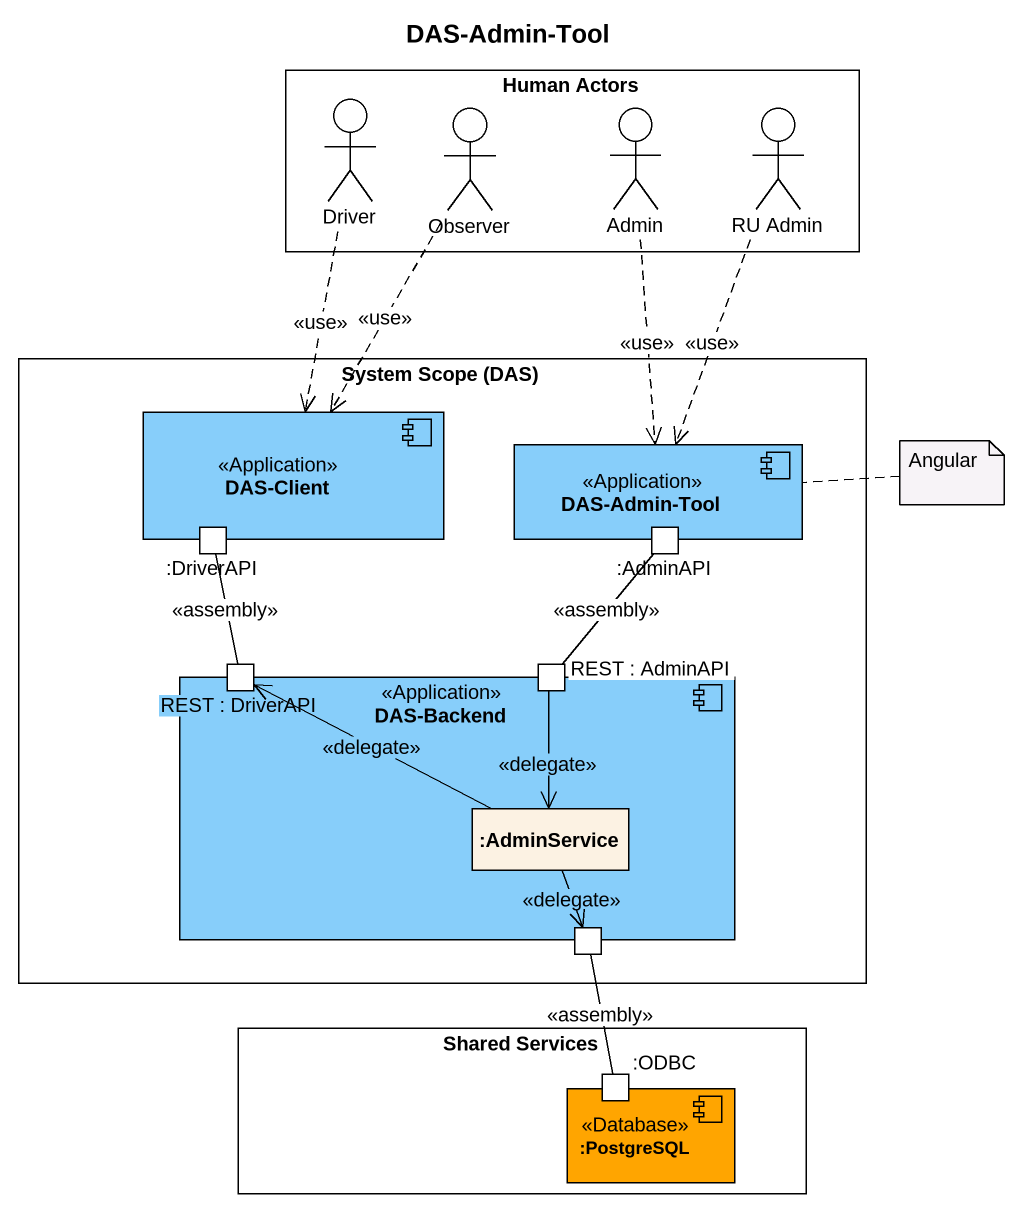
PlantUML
@startuml
title DAS-Admin-Tool
rectangle "Human Actors" as Human_Actors {
  actor Driver
  actor Observer
  actor Admin
  actor "RU Admin" as RU_Admin
}
rectangle "System Scope (DAS)" as System_Scope_DAS {
  component "DAS-Client" as DAS_Client <<Application>> #87CEFA {
    port ":DriverAPI" as DriverAPI
  }
  component "DAS-Admin-Tool" as DAS_Admin_Tool <<Application>> #87CEFA {
    port ":AdminAPI" as AdminAPI
  }
  component "DAS-Backend" as DAS_Backend <<Application>> #87CEFA {
    port "REST : DriverAPI" as REST
    port "REST : AdminAPI" as REST_2
    rectangle ":AdminService" as AdminService
    port " " as port1
  }
}
rectangle "Shared Services" as Shared_Services {
  component ":PostgreSQL" as PostgreSQL <<Database>> #FFA500 {
    port ":ODBC" as ODBC
  }
}
Driver ..> DAS_Client : <<use>>
Observer ..> DAS_Client : <<use>>
Admin ..> DAS_Admin_Tool : <<use>>
RU_Admin ..> DAS_Admin_Tool : <<use>>
DriverAPI -- REST : <<assembly>>
AdminAPI -- REST_2 : <<assembly>>
REST_2 --> AdminService : <<delegate>>
AdminService -left-> REST : <<delegate>>
AdminService --> port1 : <<delegate>>
port1 -- ODBC : <<assembly>>
note right of DAS_Admin_Tool : Angular
@enduml
